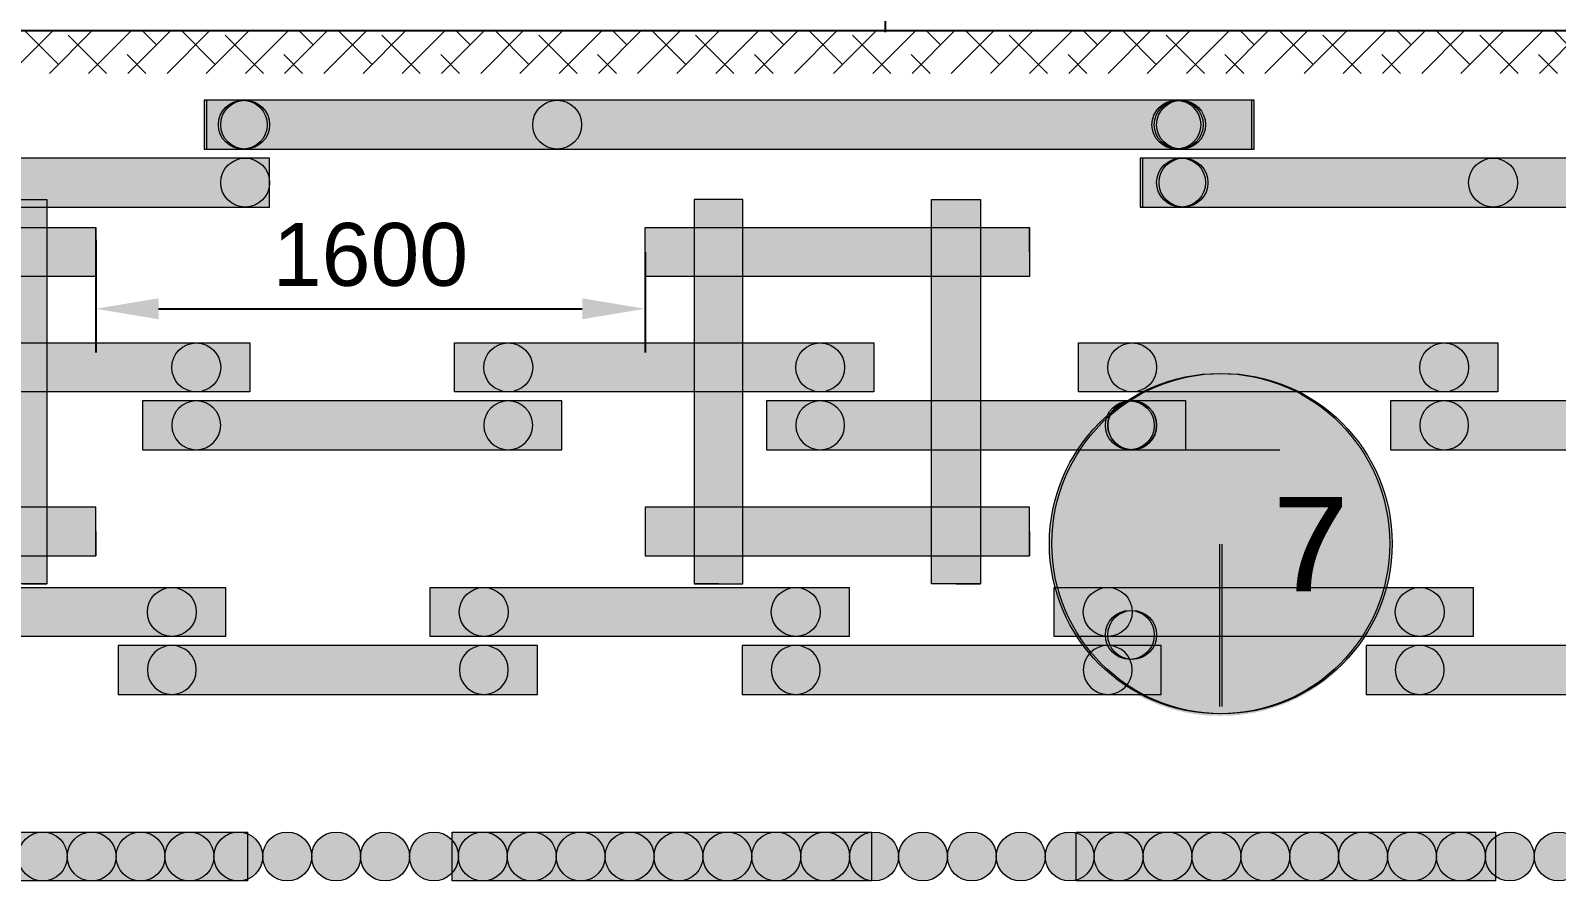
# Model space of a CAD drawing. Header units: inches. Extents: x 523 to 1492, y 69 to 539.
# Drawn here: x 1274.44 to 1318.12, y 394.87 to 419.34 of the extents above; entities that cross this region are included whole.
import ezdxf

# ---------------------------------------------------------------- set-up
doc = ezdxf.new("R2010")
doc.units = ezdxf.units.IN
doc.header["$MEASUREMENT"] = 0
doc.styles.get("Standard").update_dxf_attribs({"font": 'arial.ttf'})
doc.dimstyles.new('ISO-25', dxfattribs={"dimtxt": 2.5, "dimasz": 2.5, "dimexe": 1.25, "dimexo": 0, "dimtad": 1, "dimdec": 0, "dimtxsty": 'Standard', "dimcen": 2.5, "dimadec": 0, "dimazin": 0, "dimtfac": 1, "dimtdec": 0, "dimtmove": 0, "dimatfit": 3, "dimfxl": 0, "dimarcsym": 0})

# ---------------------------------------------------------------- blocks, each defined once
blk = doc.blocks.new('S - 140')
at = {"linetype": 'ByBlock', "lineweight": 15}
h = blk.add_hatch(color=7, dxfattribs=at)
edge = h.paths.add_edge_path()
edge.add_arc((1417, -1396.7), 70, 0, 360)
at = {"color": 7, "linetype": 'ByBlock', "lineweight": 15}
blk.add_circle((1417, -1396.7), 70, dxfattribs=at)
blk = doc.blocks.new('ш.брус 3.0м')
at = {"linetype": 'ByBlock', "lineweight": 15}
blk.add_hatch(color=254, dxfattribs=at).paths.add_polyline_path([(-531.412, -4774.534), (-531.412, -4775.934), (-501.412, -4775.934), (-501.412, -4774.534)])
at = {"color": 7, "linetype": 'ByBlock', "lineweight": 15}
blk.add_lwpolyline([(-531.412, -4775.934), (-501.412, -4775.934), (-501.412, -4774.534), (-531.412, -4774.534)], close=True, dxfattribs=at)
blk.add_lwpolyline([(-531.412, -4774.534), (-531.412, -4775.934), (-501.412, -4775.934), (-501.412, -4774.534), (-531.412, -4774.534)], dxfattribs=at)
blk = doc.blocks.new('Руд.стойка 0.14 - 1.1')
at = {"linetype": 'ByBlock', "lineweight": 15}
blk.add_hatch(color=252, dxfattribs=at).paths.add_polyline_path([(2005.719, -1382.257), (2007.119, -1382.257), (2007.119, -1393.257), (2005.719, -1393.257)])
at = {"color": 7, "linetype": 'ByBlock', "lineweight": 15}
for p, q in [((2006.419, -1393.257), (2007.119, -1393.257)), ((2007.119, -1393.257), (2006.419, -1393.257))]:
    blk.add_line(p, q, dxfattribs=at)
blk.add_lwpolyline([(2005.719, -1382.257), (2007.119, -1382.257), (2007.119, -1393.257), (2005.719, -1393.257), (2005.719, -1382.257)], dxfattribs=at)
blk = doc.blocks.new('Костер 1.1х1.1м')
at = {"color": 7, "linetype": 'ByBlock', "lineweight": 15, "xscale": -1}
blk.add_blockref('Руд.стойка 0.14 - 1.1', (3966.368, -11.192), dxfattribs=at)
at = {"color": 7, "linetype": 'ByBlock', "lineweight": 15}
blk.add_blockref('Руд.стойка 0.14 - 1.1', (-39.67, -11.192), dxfattribs=at)
at = {"color": 7, "linetype": 'ByBlock', "lineweight": 15, "rotation": 90}
blk.add_blockref('Руд.стойка 0.14 - 1.1', (575.592, -3401.368), dxfattribs=at)
at = {"color": 7, "linetype": 'ByBlock', "lineweight": 15, "xscale": -1, "rotation": 90}
blk.add_blockref('Руд.стойка 0.14 - 1.1', (575.592, 603.47), dxfattribs=at)
blk = doc.blocks.new('*D268')
at = {"color": 0, "linetype": 'ByBlock', "lineweight": -2}
for p, q in [((1261.318, 378.268), (1261.318, 429.497)), ((1298.911, 419.301), (1298.911, 429.497)), ((1263.118, 428.247), (1297.111, 428.247))]:
    blk.add_line(p, q, dxfattribs=at)
at = {"color": 0, "linetype": 'ByBlock'}
for points in [[(1263.118, 428.547), (1263.118, 427.947), (1261.318, 428.247)], [(1297.111, 428.547), (1297.111, 427.947), (1298.911, 428.247)]]:
    blk.add_solid(points, dxfattribs=at)
at = {"layer": 'Defpoints', "color": 0, "linetype": 'ByBlock'}
for p in [(1298.911, 428.247), (1298.911, 419.301), (1261.318, 378.268)]:
    blk.add_point(p, dxfattribs=at)
at = {"color": 0, "linetype": 'ByBlock', "lineweight": 15, "insert": (1280.114, 429.809), "char_height": 1.8, "attachment_point": 5}
blk.add_mtext('не более 6м', dxfattribs=at)
blk = doc.blocks.new('*D269')
at = {"color": 0, "linetype": 'ByBlock', "lineweight": -2}
for p, q in [((1276.305, 413.355), (1276.305, 410.13)), ((1292.032, 413.005), (1292.032, 410.13)), ((1278.105, 411.38), (1290.232, 411.38))]:
    blk.add_line(p, q, dxfattribs=at)
at = {"color": 0, "linetype": 'ByBlock'}
for points in [[(1278.105, 411.68), (1278.105, 411.08), (1276.305, 411.38)], [(1290.232, 411.68), (1290.232, 411.08), (1292.032, 411.38)]]:
    blk.add_solid(points, dxfattribs=at)
at = {"layer": 'Defpoints', "color": 0, "linetype": 'ByBlock'}
for p in [(1276.305, 413.355), (1292.032, 413.005), (1292.032, 411.38)]:
    blk.add_point(p, dxfattribs=at)
at = {"color": 0, "linetype": 'ByBlock', "lineweight": 15, "insert": (1284.169, 412.924), "char_height": 1.8, "attachment_point": 5}
blk.add_mtext('1600', dxfattribs=at)
blk = doc.blocks.new('2 стойки под брус')
at = {"linetype": 'ByBlock', "lineweight": 15}
blk.add_hatch(color=254, dxfattribs=at).paths.add_polyline_path([(1908.082, -1350.965), (1908.082, -1349.565), (1920.082, -1349.565), (1920.082, -1350.965)])
at = {"color": 7, "linetype": 'ByBlock', "lineweight": 15}
blk.add_lwpolyline([(1908.082, -1350.965), (1908.082, -1349.565), (1920.082, -1349.565), (1920.082, -1350.965), (1908.082, -1350.965)], dxfattribs=at)
at = {"color": 7, "linetype": 'ByBlock', "lineweight": 15, "xscale": 0.009999999999990905, "yscale": 0.009999999999990905, "zscale": 0.009999999999990905}
for p in [(1895.447, -1336.298), (1904.379, -1336.298)]:
    blk.add_blockref('S - 140', p, dxfattribs=at)

msp = doc.modelspace()

# ---------------------------------------------------------------- hatches: boundary and pattern name
at = {"linetype": 'ByBlock', "lineweight": 15}
h = msp.add_hatch(dxfattribs=at)
h.set_pattern_fill('ANSI38', scale=0.25, style=0)
h.set_pattern_definition([(45, (-220.53956, 3958.27745), (-0.561266, 0.561266), []), (135, (-220.53956, 3958.27745), (-1.68379802, 0.561266), [1.984375, -1.190625])])
h.paths.add_polyline_path([(1370.528, 418.116), (1370.528, 419.344), (1222.515, 419.344), (1222.515, 418.116)])
h = msp.add_hatch(color=7, dxfattribs=at)
edge = h.paths.add_edge_path()
edge.add_arc((1308.469, 404.6), 4.872, 0, 360)
h = msp.add_hatch(color=7, dxfattribs=at)
edge = h.paths.add_edge_path()
edge.add_arc((1308.538, 404.6), 4.872, 0, 360)
for points in [[(1268.647, 395.002), (1268.647, 396.402), (1280.647, 396.402), (1280.647, 395.002)], [(1286.511, 395.002), (1286.511, 396.402), (1298.511, 396.402), (1298.511, 395.002)], [(1304.374, 395.002), (1304.374, 396.402), (1316.374, 396.402), (1316.374, 395.002)]]:
    msp.add_hatch(color=254, dxfattribs=at).paths.add_polyline_path(points)

# ---------------------------------------------------------------- linework, layer by layer
at = {"color": 7, "linetype": 'ByBlock', "lineweight": 15}
for p, q in [((1131.049, 419.344), (1370.528, 419.344)), ((1306.819, 407.344), (1310.139, 407.344)), ((1306.887, 407.344), (1310.207, 407.344)), ((1308.479, 404.644), (1308.479, 399.992)), ((1308.547, 404.644), (1308.547, 399.992))]:
    msp.add_line(p, q, dxfattribs=at)
msp.add_lwpolyline([(1196.267, 419.341), (1370.528, 419.341)])
for points in [[(1268.647, 395.002), (1268.647, 396.402), (1280.647, 396.402), (1280.647, 395.002), (1268.647, 395.002)], [(1286.511, 395.002), (1286.511, 396.402), (1298.511, 396.402), (1298.511, 395.002), (1286.511, 395.002)], [(1304.374, 395.002), (1304.374, 396.402), (1316.374, 396.402), (1316.374, 395.002), (1304.374, 395.002)]]:
    msp.add_lwpolyline(points, dxfattribs=at)
for centre in [(1308.479, 404.657), (1308.547, 404.657)]:
    msp.add_circle(centre, 4.872, dxfattribs=at)
for points in [[(1308.929, 404.644), (1308.029, 404.644), (1308.479, 407.344)], [(1308.997, 404.644), (1308.097, 404.644), (1308.547, 407.344)]]:
    msp.add_solid(points, dxfattribs=at)

# ---------------------------------------------------------------- block references
for name, p in [('ш.брус 3.0м', (1810.817, 5191.882)), ('ш.брус 3.0м', (1810.885, 5191.882)), ('ш.брус 3.0м', (1782.69, 5190.224)), ('ш.брус 3.0м', (1837.613, 5190.224)), ('ш.брус 3.0м', (1837.681, 5190.224)), ('Костер 1.1х1.1м', (-692.544, 1807.954)), ('Костер 1.1х1.1м', (-665.817, 1807.954)), ('2 стойки под брус', (-639.367, 1759.967)), ('2 стойки под брус', (-621.504, 1759.967)), ('2 стойки под брус', (-603.64, 1759.967)), ('2 стойки под брус', (-640.067, 1752.967)), ('2 стойки под брус', (-622.204, 1752.967)), ('2 стойки под брус', (-604.34, 1752.967))]:
    msp.add_blockref(name, p, dxfattribs=at)
at = {"color": 7, "linetype": 'ByBlock', "lineweight": 15, "xscale": 0.009999999999990905, "yscale": 0.009999999999990905, "zscale": 0.009999999999990905}
for p in [(1266.344, 430.616), (1266.344, 430.616), (1266.412, 430.616), (1266.412, 430.616), (1275.344, 430.616), (1275.344, 430.616), (1293.071, 430.616), (1293.071, 430.616), (1293.139, 430.616), (1293.139, 430.616), (1293.139, 430.616), (1293.139, 430.616), (1293.207, 430.616), (1293.207, 430.616), (1266.412, 428.958), (1266.412, 428.958), (1293.207, 428.958), (1293.275, 428.958), (1302.139, 428.958), (1302.139, 428.958), (1291.739, 422.011), (1291.807, 422.011), (1291.739, 416.011), (1291.807, 416.011), (1260.617, 409.669), (1262.017, 409.669), (1263.417, 409.669), (1264.817, 409.669), (1266.217, 409.669), (1267.617, 409.669), (1269.017, 409.669), (1270.417, 409.669), (1271.817, 409.669), (1273.217, 409.669), (1274.617, 409.669), (1276.017, 409.669), (1277.417, 409.669), (1278.817, 409.669), (1280.217, 409.669), (1281.617, 409.669), (1283.017, 409.669), (1284.417, 409.669), (1285.817, 409.669), (1287.217, 409.669), (1288.617, 409.669), (1290.017, 409.669), (1291.417, 409.669), (1292.817, 409.669), (1294.217, 409.669), (1295.617, 409.669), (1297.017, 409.669), (1298.417, 409.669), (1299.817, 409.669), (1301.217, 409.669), (1302.617, 409.669), (1304.017, 409.669)]:
    msp.add_blockref('S - 140', p, dxfattribs=at)
at = {"color": 7, "linetype": 'ByBlock', "lineweight": 15, "xscale": -1, "rotation": 180}
for p in [(-630.435, -942.221), (-612.572, -942.221), (-594.708, -942.221), (-631.135, -949.221), (-613.272, -949.221), (-595.408, -949.221)]:
    msp.add_blockref('2 стойки под брус', p, dxfattribs=at)

# ---------------------------------------------------------------- texts
at = {"color": 7, "linetype": 'ByBlock', "lineweight": 15}
for p in [(1310.006, 403.29), (1310.074, 403.29)]:
    msp.add_text('7', height=2.7, dxfattribs=at).set_placement(p)

# ---------------------------------------------------------------- dimensions: what is measured, and where the dimension line sits
for base, p1, p2, text, picture, middle in [((1298.911, 428.247), (1261.318, 378.268), (1298.911, 419.301), 'не более 6м', '*D268', (1280.114, 429.809)), ((1292.032, 411.38), (1276.305, 413.355), (1292.032, 413.005), '1600', '*D269', (1284.169, 412.924))]:
    dim = msp.add_linear_dim(base=base, p1=p1, p2=p2, text=text, dimstyle='ISO-25', override={"dimtxt": 1.8, "dimasz": 1.8, "dimlfac": 100, "dimrnd": 0.05, "dimfxl": 1.25}, dxfattribs=at)
    dim.commit()
    dim.dimension.update_dxf_attribs({"geometry": picture, "text_midpoint": middle})

doc.saveas('drawing.dxf')
